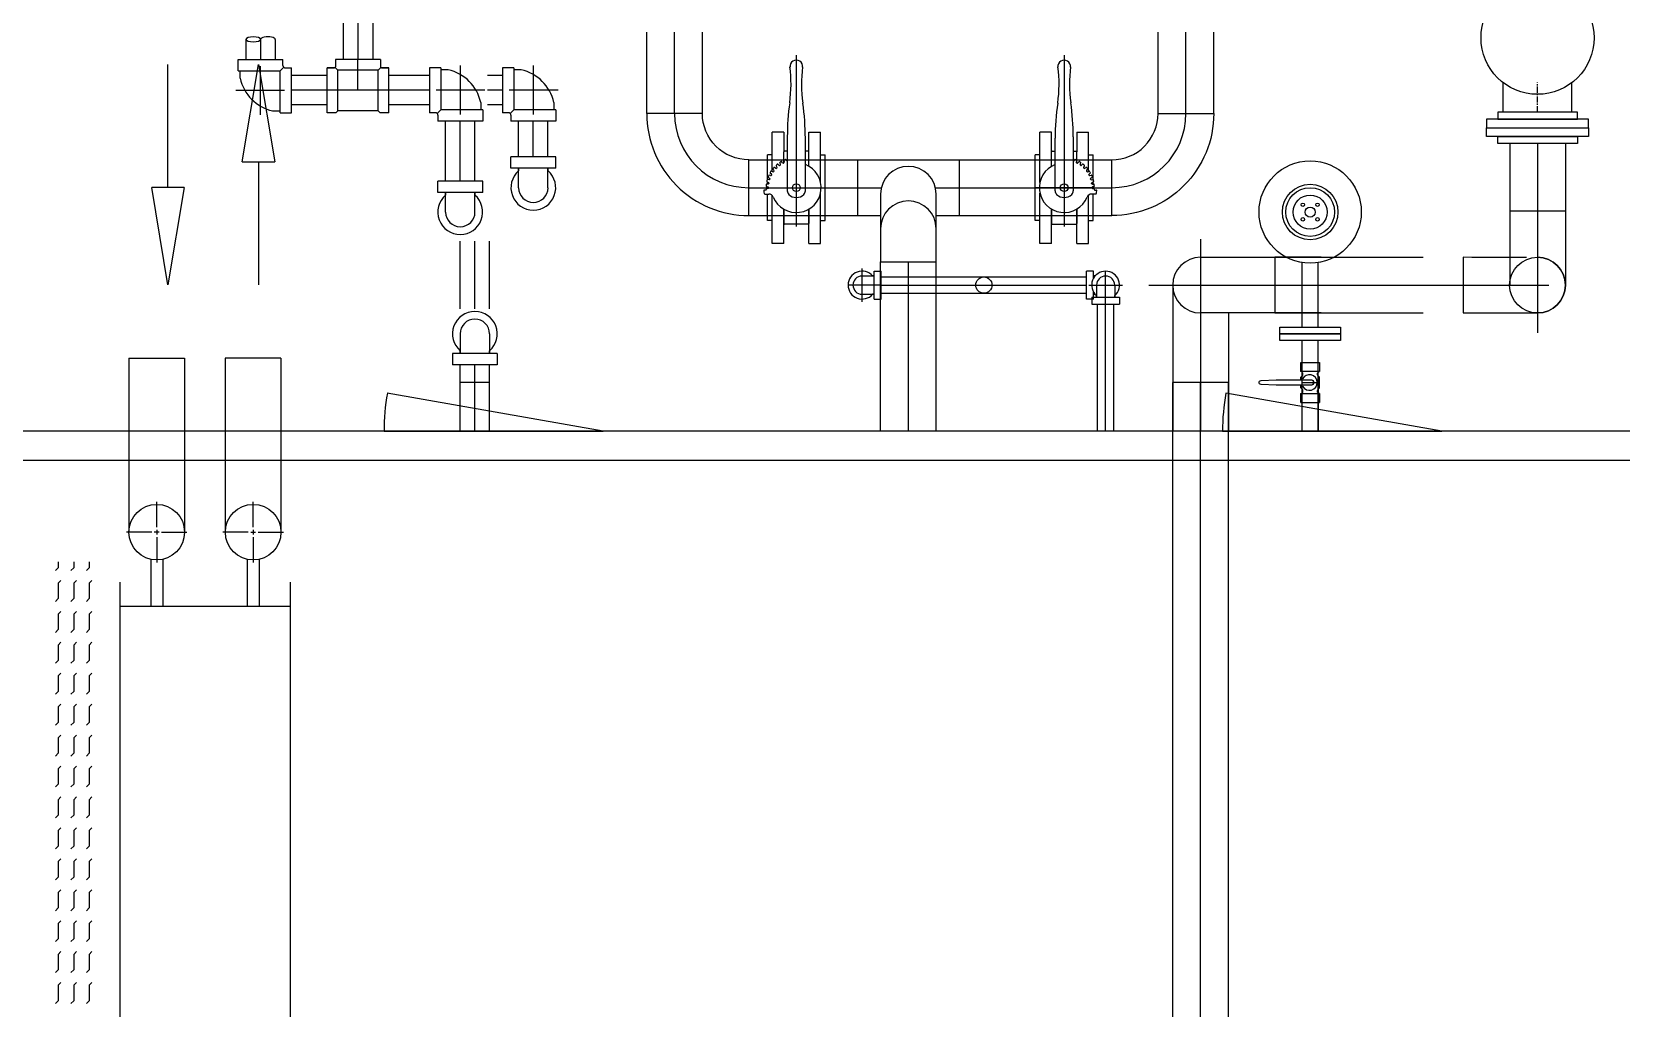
# Model space of a CAD drawing. Header units: millimetres. Extents: x -69706 to 52883, y -6882 to 68885.
# Drawn here: x -33065 to -29801, y 33485 to 35489 of the extents above; entities that cross this region are included whole.
import ezdxf

# ---------------------------------------------------------------- set-up
doc = ezdxf.new("R2010")
doc.units = ezdxf.units.MM
doc.linetypes.add('XFM1Q40$0$CENTER', pattern=[2, 1.25, -0.25, 0.25, -0.25])
for name, color, linetype in [('XFM1Q40$0$COL', 1, 'Continuous'), ('XFM1Q40$0$M-EQPM-MAU', 22, 'Continuous'), ('XFM1Q40$0$MDF', 221, 'Continuous'), ('XFM1Q40$0$TYPE14X10', 7, 'Continuous')]:
    doc.layers.add(name, color=color, linetype=linetype)

# ---------------------------------------------------------------- blocks, each defined once
blk = doc.blocks.new('XFM1Q40$0$_ClosedBlank')
at = {"layer": 'XFM1Q40$0$MDF', "color": 0, "lineweight": -2}
for p, q in [((-1, 0.167), (0, 0)), ((-1, 0.167), (-1, -0.167)), ((0, 0), (-1, -0.167))]:
    blk.add_line(p, q, dxfattribs=at)
blk = doc.blocks.new('XFM1Q40$0$A$C10876e96')
at = {"layer": 'XFM1Q40$0$TYPE14X10', "color": 22}
for p, q in [((6467.8, 4250), (6582.1, 4250)), ((6467.8, 4250), (6467.8, 3892.8)), ((6582.1, 4250), (6582.1, 3892.8)), ((6780.1, 4250), (6665.8, 4250)), ((6665.8, 4250), (6665.8, 3892.8)), ((6780.1, 4250), (6780.1, 3892.8)), ((7441.6, 4100), (6998.4, 4178.1)), ((9163.2, 4100), (8720.1, 4178.1)), ((11918.2, 4100), (1318.2, 4100)), ((6991.6, 4100), (7441.6, 4100)), ((8713.2, 4100), (9163.2, 4100)), ((11858.2, 4040), (1318.2, 4040)), ((6525, 3902.8), (6525, 3955)), ((6723, 3902.8), (6723, 3955)), ((6515, 3892.8), (6462.8, 3892.8)), ((6530, 3892.8), (6520, 3892.8)), ((6525, 3897.8), (6525, 3887.8)), ((6535, 3892.8), (6587.1, 3892.8)), ((6713, 3892.8), (6660.8, 3892.8)), ((6718, 3892.8), (6728, 3892.8)), ((6723, 3897.8), (6723, 3887.8)), ((6733, 3892.8), (6785.1, 3892.8)), ((6525, 3882.8), (6525, 3830.7)), ((6723, 3882.8), (6723, 3830.7)), ((6322.8, 3819.8), (6317.2, 3814.1)), ((6322.8, 3832), (6322.8, 3819.8)), ((6354.5, 3819.8), (6348.9, 3814.1)), ((6354.5, 3832), (6354.5, 3819.8)), ((6386.3, 3819.8), (6380.7, 3814.1)), ((6386.3, 3832), (6386.3, 3819.8)), ((6512.7, 3837), (6512.7, 3740)), ((6537.3, 3837), (6537.3, 3740)), ((6710.7, 3837), (6710.7, 3740)), ((6735.3, 3837), (6735.3, 3740)), ((6328.4, 3793.6), (6322.8, 3788)), ((6322.8, 3788), (6322.8, 3756.3)), ((6360.2, 3793.6), (6354.5, 3788)), ((6354.5, 3788), (6354.5, 3756.3)), ((6391.9, 3793.6), (6386.3, 3788)), ((6386.3, 3788), (6386.3, 3756.3)), ((6449, 3790), (6449, 90)), ((6799, 3790), (6799, 90)), ((6322.8, 3756.3), (6317.2, 3750.6)), ((6354.5, 3756.3), (6348.9, 3750.6)), ((6386.3, 3756.3), (6380.7, 3750.6)), ((6328.4, 3730.1), (6322.8, 3724.5)), ((6322.8, 3724.5), (6322.8, 3692.8)), ((6360.2, 3730.1), (6354.5, 3724.5)), ((6354.5, 3724.5), (6354.5, 3692.8)), ((6391.9, 3730.1), (6386.3, 3724.5)), ((6386.3, 3724.5), (6386.3, 3692.8)), ((6799, 3740), (6449, 3740)), ((6322.8, 3692.8), (6317.2, 3687.1)), ((6354.5, 3692.8), (6348.9, 3687.1)), ((6386.3, 3692.8), (6380.7, 3687.1)), ((6328.4, 3666.6), (6322.8, 3661)), ((6322.8, 3661), (6322.8, 3629.3)), ((6360.2, 3666.6), (6354.5, 3661)), ((6354.5, 3661), (6354.5, 3629.3)), ((6391.9, 3666.6), (6386.3, 3661)), ((6386.3, 3661), (6386.3, 3629.3)), ((6322.8, 3629.3), (6317.2, 3623.6)), ((6354.5, 3629.3), (6348.9, 3623.6)), ((6386.3, 3629.3), (6380.7, 3623.6)), ((6328.4, 3603.1), (6322.8, 3597.5)), ((6322.8, 3597.5), (6322.8, 3565.8)), ((6360.2, 3603.1), (6354.5, 3597.5)), ((6354.5, 3597.5), (6354.5, 3565.8)), ((6391.9, 3603.1), (6386.3, 3597.5)), ((6386.3, 3597.5), (6386.3, 3565.8)), ((6322.8, 3565.8), (6317.2, 3560.1)), ((6354.5, 3565.8), (6348.9, 3560.1)), ((6386.3, 3565.8), (6380.7, 3560.1)), ((6328.4, 3539.6), (6322.8, 3534)), ((6322.8, 3534), (6322.8, 3502.3)), ((6360.2, 3539.6), (6354.5, 3534)), ((6354.5, 3534), (6354.5, 3502.3)), ((6391.9, 3539.6), (6386.3, 3534)), ((6386.3, 3534), (6386.3, 3502.3)), ((6322.8, 3502.3), (6317.2, 3496.6)), ((6354.5, 3502.3), (6348.9, 3496.6)), ((6386.3, 3502.3), (6380.7, 3496.6)), ((6328.4, 3476.1), (6322.8, 3470.5)), ((6322.8, 3470.5), (6322.8, 3438.8)), ((6360.2, 3476.1), (6354.5, 3470.5)), ((6354.5, 3470.5), (6354.5, 3438.8)), ((6391.9, 3476.1), (6386.3, 3470.5)), ((6386.3, 3470.5), (6386.3, 3438.8)), ((6322.8, 3438.8), (6317.2, 3433.1)), ((6354.5, 3438.8), (6348.9, 3433.1)), ((6386.3, 3438.8), (6380.7, 3433.1)), ((6328.4, 3412.6), (6322.8, 3407)), ((6322.8, 3407), (6322.8, 3375.3)), ((6360.2, 3412.6), (6354.5, 3407)), ((6354.5, 3407), (6354.5, 3375.3)), ((6391.9, 3412.6), (6386.3, 3407)), ((6386.3, 3407), (6386.3, 3375.3)), ((6322.8, 3375.3), (6317.2, 3369.6)), ((6354.5, 3375.3), (6348.9, 3369.6)), ((6386.3, 3375.3), (6380.7, 3369.6)), ((6328.4, 3349.1), (6322.8, 3343.5)), ((6322.8, 3343.5), (6322.8, 3311.7)), ((6360.2, 3349.1), (6354.5, 3343.5)), ((6354.5, 3343.5), (6354.5, 3311.7)), ((6391.9, 3349.1), (6386.3, 3343.5)), ((6386.3, 3343.5), (6386.3, 3311.7)), ((6322.8, 3311.7), (6317.2, 3306.1)), ((6354.5, 3311.7), (6348.9, 3306.1)), ((6386.3, 3311.7), (6380.7, 3306.1)), ((6328.4, 3285.6), (6322.8, 3280)), ((6322.8, 3280), (6322.8, 3248.2)), ((6360.2, 3285.6), (6354.5, 3280)), ((6354.5, 3280), (6354.5, 3248.2)), ((6391.9, 3285.6), (6386.3, 3280)), ((6386.3, 3280), (6386.3, 3248.2)), ((6322.8, 3248.2), (6317.2, 3242.6)), ((6354.5, 3248.2), (6348.9, 3242.6)), ((6386.3, 3248.2), (6380.7, 3242.6)), ((6328.4, 3222.1), (6322.8, 3216.5)), ((6322.8, 3216.5), (6322.8, 3184.7)), ((6360.2, 3222.1), (6354.5, 3216.5)), ((6354.5, 3216.5), (6354.5, 3184.7)), ((6391.9, 3222.1), (6386.3, 3216.5)), ((6386.3, 3216.5), (6386.3, 3184.7)), ((6322.8, 3184.7), (6317.2, 3179.1)), ((6354.5, 3184.7), (6348.9, 3179.1)), ((6386.3, 3184.7), (6380.7, 3179.1)), ((6328.4, 3158.6), (6322.8, 3153)), ((6322.8, 3153), (6322.8, 3121.2)), ((6360.2, 3158.6), (6354.5, 3153)), ((6354.5, 3153), (6354.5, 3121.2)), ((6391.9, 3158.6), (6386.3, 3153)), ((6386.3, 3153), (6386.3, 3121.2)), ((6322.8, 3121.2), (6317.2, 3115.6)), ((6354.5, 3121.2), (6348.9, 3115.6)), ((6386.3, 3121.2), (6380.7, 3115.6)), ((6328.4, 3095.1), (6322.8, 3089.5)), ((6322.8, 3089.5), (6322.8, 3057.7)), ((6360.2, 3095.1), (6354.5, 3089.5)), ((6354.5, 3089.5), (6354.5, 3057.7)), ((6391.9, 3095.1), (6386.3, 3089.5)), ((6386.3, 3089.5), (6386.3, 3057.7)), ((6322.8, 3057.7), (6317.2, 3052.1)), ((6354.5, 3057.7), (6348.9, 3052.1)), ((6386.3, 3057.7), (6380.7, 3052.1)), ((6328.4, 3031.6), (6322.8, 3026)), ((6322.8, 3026), (6322.8, 2994.2)), ((6360.2, 3031.6), (6354.5, 3026)), ((6354.5, 3026), (6354.5, 2994.2)), ((6391.9, 3031.6), (6386.3, 3026)), ((6386.3, 3026), (6386.3, 2994.2)), ((6322.8, 2994.2), (6317.2, 2988.6)), ((6354.5, 2994.2), (6348.9, 2988.6)), ((6386.3, 2994.2), (6380.7, 2988.6)), ((6328.4, 2968.1), (6322.8, 2962.5)), ((6322.8, 2962.5), (6322.8, 2930.7)), ((6360.2, 2968.1), (6354.5, 2962.5)), ((6354.5, 2962.5), (6354.5, 2930.7)), ((6391.9, 2968.1), (6386.3, 2962.5)), ((6386.3, 2962.5), (6386.3, 2930.7)), ((6322.8, 2930.7), (6317.2, 2925.1)), ((6354.5, 2930.7), (6348.9, 2925.1)), ((6386.3, 2930.7), (6380.7, 2925.1))]:
    blk.add_line(p, q, dxfattribs=at)
for points in [[(6548.1, 4600.5), (6548.1, 4853)], [(6733.8, 4653), (6733.8, 4400.5)]]:
    blk.add_lwpolyline(points, dxfattribs=at)
for centre in [(6525, 3892.8), (6723, 3892.8)]:
    blk.add_circle(centre, 57.1, dxfattribs=at)
for centre in [(7441.6, 4100), (9163.2, 4100)]:
    blk.add_arc(centre, 450, 170, 180, dxfattribs=at)
at = {"layer": 'XFM1Q40$0$TYPE14X10', "color": 22, "xscale": 200, "yscale": 200, "zscale": 200}
for p, rotation in [((6733.8, 4853), 90), ((6548.1, 4400.5), 270)]:
    blk.add_blockref('XFM1Q40$0$_ClosedBlank', p, dxfattribs=dict(at, rotation=rotation))
blk = doc.blocks.new('XFM1Q40$0$A$C6DF15AF1')
at = {"layer": 'XFM1Q40$0$M-EQPM-MAU'}
for p, q in [((13551.72, -13727.94, 0), (13551.72, -13737.96, 0)), ((13554.21, -13728.81, 0), (13555.74, -13728.81, 0)), ((13555.74, -13728.42, 0), (13558.07, -13728.42, 0)), ((13555.74, -13728.42, 0), (13555.74, -13737.03, 0)), ((13558.07, -13728.42, 0), (13558.07, -13737.62, 0)), ((13562.18, -13730), (13558.07, -13730)), ((13546.65, -13733.02, 0), (13556.67, -13733.02, 0)), ((13547.52, -13735.5, 0), (13547.52, -13737.03, 0)), ((13562.17, -13733.02), (13558.07, -13733.02)), ((13547.12, -13737.03, 0), (13555.74, -13737.03, 0)), ((13547.12, -13737.03, 0), (13547.12, -13739.37, 0)), ((13556.47, -13737.76, 0), (13555.74, -13737.03, 0)), ((13556.32, -13738.12, 0), (13556.32, -13739.37, 0)), ((13556.82, -13737.62, 0), (13558.07, -13737.62, 0)), ((13562.17, -13736.04), (13558.07, -13736.03)), ((13547.12, -13739.37, 0), (13556.32, -13739.37, 0)), ((13548.71, -13746.67, 0), (13548.71, -13739.37, 0)), ((13551.72, -13746.67, 0), (13551.72, -13739.37, 0)), ((13554.74, -13746.67, 0), (13554.74, -13739.37, 0)), ((13547.12, -13748.45), (13547.12, -13746.67)), ((13547.12, -13746.67), (13556.32, -13746.67)), ((13547.51, -13748.91), (13547.12, -13748.45)), ((13551.72, -13759.37), (13551.72, -13746.67)), ((13556.38, -13748.36), (13555.84, -13748.91)), ((13556.32, -13748.22), (13556.32, -13746.67)), ((13556.32, -13746.67), (13556.32, -13748.22)), ((13558.07, -13748.42), (13556.52, -13748.42)), ((13558.07, -13757.62), (13558.07, -13748.42)), ((13547.51, -13757.14), (13547.51, -13748.91)), ((13547.51, -13748.91), (13555.84, -13748.91)), ((13555.84, -13757.14), (13555.84, -13748.91)), ((13590.87, -13750.01), (13558.07, -13750.01)), ((13551.72, -13753.02), (13558.07, -13753.02)), ((13590.87, -13753.02), (13558.07, -13753.02)), ((13547.51, -13757.14), (13547.12, -13757.6)), ((13547.12, -13759.37), (13547.12, -13757.6)), ((13547.51, -13757.14), (13555.84, -13757.14)), ((13556.38, -13757.68), (13555.84, -13757.14)), ((13556.32, -13757.82), (13556.32, -13759.37)), ((13556.32, -13759.37), (13556.32, -13757.82)), ((13558.07, -13757.62), (13556.52, -13757.62)), ((13590.87, -13756.04), (13558.07, -13756.04)), ((13547.12, -13759.37), (13556.32, -13759.37)), ((13548.71, -13767.67, 0), (13548.71, -13759.37, 0)), ((13551.72, -13767.67, 0), (13551.72, -13759.37, 0)), ((13554.74, -13767.67, 0), (13554.74, -13759.37, 0)), ((13547.12, -13768.92), (13547.12, -13767.67)), ((13556.32, -13767.67), (13547.12, -13767.67)), ((13556.32, -13770), (13556.32, -13767.67)), ((13526.72, -13771, 0), (13530.74, -13771)), ((13530.74, -13771), (13530.19, -13771)), ((13530.74, -13778.62), (13530.74, -13769.42)), ((13530.74, -13769.42), (13533.07, -13769.42)), ((13533.07, -13778.62), (13533.07, -13769.42)), ((13533.07, -13771), (13545.37, -13771)), ((13545.37, -13778.62), (13545.37, -13769.42)), ((13546.62, -13769.42), (13545.37, -13769.42)), ((13546.98, -13769.27), (13547.71, -13770)), ((13547.71, -13778.62), (13547.71, -13770)), ((13556.32, -13770), (13547.71, -13770)), ((13551.72, -13779.09), (13551.72, -13769.07)), ((13555.93, -13771.54), (13555.93, -13770)), ((13481.72, -13774), (13495.37, -13774)), ((13481.72, -13774), (13491.72, -13774)), ((13491.72, -13780.03), (13491.72, -13774)), ((13495.37, -13781.62), (13495.37, -13772.42)), ((13497.71, -13772.42), (13495.37, -13772.42)), ((13497.71, -13781.62), (13497.71, -13772.42)), ((13501.72, -13774, 0), (13497.71, -13774)), ((13497.71, -13774), (13498.25, -13774)), ((13506.83, -13774), (13520.72, -13774)), ((13533.07, -13774.02), (13545.37, -13774.02)), ((13556.8, -13774.02), (13546.78, -13774.02)), ((13481.72, -13777.02), (13495.37, -13777.02)), ((13506.83, -13777.02), (13520.72, -13777.02)), ((13526.72, -13777.03, 0), (13530.74, -13777.03)), ((13530.74, -13777.03), (13530.19, -13777.03)), ((13530.74, -13777.03), (13530.19, -13777.03)), ((13533.07, -13777.03), (13545.37, -13777.03)), ((13481.72, -13780.03), (13495.37, -13780.03)), ((13481.72, -13780.03), (13491.72, -13780.03)), ((13501.72, -13780.03, 0), (13497.71, -13780.03)), ((13497.71, -13780.03), (13498.25, -13780.03)), ((13497.71, -13780.03), (13498.25, -13780.03)), ((13506.83, -13780.03), (13520.72, -13780.03)), ((13530.74, -13778.62), (13533.07, -13778.62)), ((13547.71, -13778.62), (13545.37, -13778.62)), ((13549.24, -13778.23), (13547.71, -13778.23)), ((13548.71, -13782.67), (13548.71, -13779.59)), ((13551.72, -13782.67), (13551.72, -13779.59)), ((13554.74, -13782.67), (13554.74, -13779.59)), ((13497.71, -13781.62), (13495.37, -13781.62)), ((13535.74, -13793.62), (13535.74, -13784.42)), ((13535.74, -13784.42), (13538.07, -13784.42)), ((13538.07, -13793.62), (13538.07, -13784.42)), ((13546.62, -13784.42, 0), (13545.37, -13784.42, 0)), ((13545.37, -13793.62, 0), (13545.37, -13784.42, 0)), ((13546.98, -13784.27, 0), (13547.71, -13785, 0)), ((13556.32, -13782.67, 0), (13547.12, -13782.67, 0)), ((13547.12, -13783.92, 0), (13547.12, -13782.67, 0)), ((13551.72, -13794.09, 0), (13551.72, -13784.07, 0)), ((13556.32, -13785, 0), (13556.32, -13782.67, 0)), ((13531.72, -13786, 0), (13535.74, -13786)), ((13535.74, -13786), (13535.19, -13786)), ((13538.07, -13786), (13545.37, -13786)), ((13556.32, -13785, 0), (13547.71, -13785, 0)), ((13547.71, -13793.62, 0), (13547.71, -13785, 0)), ((13555.93, -13786.54, 0), (13555.93, -13785, 0)), ((13538.07, -13789.02), (13545.37, -13789.02)), ((13556.8, -13789.02, 0), (13546.78, -13789.02, 0)), ((13531.72, -13792.03, 0), (13535.74, -13792.03)), ((13535.74, -13792.03), (13535.19, -13792.03)), ((13535.74, -13792.03), (13535.19, -13792.03)), ((13535.74, -13793.62), (13538.07, -13793.62)), ((13538.07, -13792.03), (13545.37, -13792.03)), ((13547.71, -13793.62, 0), (13545.37, -13793.62, 0)), ((13549.24, -13793.23, 0), (13547.71, -13793.23, 0)), ((13546.96, -13812.3, 1.42), (13563.66, -13812.3, 1.42)), ((13546.96, -13818.02, 1.42), (13563.66, -13818.02, 1.42)), ((13546.96, -13823.73, 1.42), (13563.66, -13823.73, 1.42)), ((13526.01, -13833.26), (13526.01, -13860.3)), ((13531.72, -13833.26), (13531.72, -13860.46)), ((13537.44, -13833.26), (13537.44, -13907.78)), ((13530.42, -13836.52), (13530.42, -13837.37)), ((13531.22, -13836.73), (13531.22, -13836.44)), ((13520.29, -13840.42), (13520.29, -13838.04)), ((13520.29, -13838.04), (13530.17, -13838.04)), ((13524.98, -13837.08), (13530.42, -13837.08)), ((13524.98, -13838.04), (13524.98, -13837.08)), ((13531.54, -13837.19), (13531.49, -13836.91)), ((13531.52, -13837.08), (13531.93, -13837.08)), ((13531.72, -13837.08), (13531.72, -13848.95)), ((13531.96, -13836.91), (13531.91, -13837.19)), ((13532.45, -13837.24), (13532.45, -13836.95)), ((13532.45, -13837.08), (13532.89, -13837.08)), ((13532.91, -13837.02), (13532.82, -13837.3)), ((13533.35, -13837.42), (13533.39, -13837.14)), ((13533.38, -13837.08), (13538.47, -13837.08)), ((13533.83, -13837.28), (13533.7, -13837.54)), ((13534.2, -13837.75), (13534.29, -13837.47)), ((13534.53, -13837.91), (13534.7, -13837.68)), ((13535, -13838.2), (13535.12, -13837.94)), ((13535.07, -13838.04), (13543.15, -13838.04)), ((13535.29, -13838.42), (13535.5, -13838.21)), ((13535.71, -13838.77), (13535.88, -13838.53)), ((13536.21, -13838.87), (13535.97, -13839.03)), ((13536.33, -13839.45), (13536.53, -13839.24)), ((13536.54, -13839.74), (13536.8, -13839.62)), ((13536.83, -13840.21), (13537.06, -13840.04)), ((13538.47, -13838.04), (13538.47, -13837.08)), ((13543.15, -13840.42), (13543.15, -13838.04)), ((13520.29, -13840.42), (13527.33, -13840.42)), ((13558.95, -13843.02), (13523.75, -13843.02)), ((13524.22, -13845.47), (13524.22, -13840.57)), ((13527.33, -13840.42), (13524.37, -13840.42)), ((13542.19, -13841.17), (13531.07, -13841.17)), ((13536.79, -13840.42), (13539.07, -13840.42)), ((13537.27, -13840.45), (13537, -13840.54)), ((13537.2, -13841.04), (13537.46, -13840.91)), ((13543.15, -13840.42), (13539.07, -13840.42)), ((13539.22, -13841.17), (13539.22, -13840.57)), ((13520.29, -13845.62), (13520.29, -13848)), ((13520.29, -13845.62), (13527.33, -13845.62)), ((13527.33, -13845.62), (13524.37, -13845.62)), ((13531.07, -13844.87), (13541.86, -13844.87)), ((13536.11, -13845.62), (13539.07, -13845.62)), ((13536.11, -13845.62), (13543.15, -13845.62)), ((13539.22, -13845.47), (13539.22, -13844.87)), ((13543.15, -13845.62), (13543.15, -13848)), ((13520.29, -13848), (13530.63, -13848)), ((13524.98, -13848), (13524.98, -13848.95)), ((13524.98, -13848.95), (13538.47, -13848.95)), ((13532.82, -13848), (13543.15, -13848)), ((13538.47, -13848), (13538.47, -13848.95)), ((13511.72, -13860.47), (13511.72, -13853.66)), ((13537.44, -13855.56), (13526.01, -13855.56)), ((13508.28, -13856.52, 0.01), (13515.16, -13856.52, 0.01)), ((13508.86, -13859.01), (13514.58, -13859.01)), ((13508.86, -13859.01), (13508.86, -13860.47)), ((13509.02, -13856.52), (13514.43, -13856.52)), ((13509.85, -13856.52), (13509.85, -13859.01)), ((13509.85, -13859.01), (13509.85, -13858.68)), ((13509.85, -13859.01), (13509.85, -13858.68)), ((13513.6, -13856.52), (13513.6, -13859.01)), ((13513.6, -13859.01), (13513.6, -13858.68)), ((13513.6, -13859.01), (13513.6, -13858.68)), ((13514.58, -13859.01), (13514.58, -13860.47)), ((13481.72, -13860.3), (13516.48, -13860.3)), ((13508.86, -13860.47), (13514.58, -13860.47)), ((13510.05, -13860.47), (13510.05, -13902.57)), ((13511.72, -13860.47), (13511.72, -13902.57)), ((13513.39, -13860.47), (13513.39, -13902.57)), ((13530.38, -13860.3), (13516.48, -13860.3)), ((13516.48, -13860.3), (13516.48, -13871.73)), ((13481.72, -13866.02), (13516.48, -13866.02)), ((13481.72, -13871.73), (13516.48, -13871.73)), ((13516.48, -13871.73), (13530.38, -13871.73)), ((13526.01, -13871.73), (13526.01, -13907.78)), ((13531.72, -13871.57), (13531.72, -13907.78)), ((13537.44, -13876.48), (13526.01, -13876.48)), ((13524.98, -13892.08), (13538.47, -13892.08)), ((13524.98, -13893.04), (13524.98, -13892.08)), ((13531.72, -13903.95), (13531.72, -13892.08)), ((13538.47, -13893.04), (13538.47, -13892.08)), ((13520.29, -13895.42), (13520.29, -13893.04)), ((13520.29, -13893.04), (13530.63, -13893.04)), ((13520.29, -13895.42), (13527.33, -13895.42)), ((13527.33, -13895.42), (13524.37, -13895.42)), ((13532.82, -13893.04), (13543.15, -13893.04)), ((13536.11, -13895.42), (13539.07, -13895.42)), ((13536.11, -13895.42), (13543.15, -13895.42)), ((13543.15, -13895.42), (13543.15, -13893.04)), ((13558.95, -13898.02), (13523.75, -13898.02)), ((13524.22, -13895.57), (13524.22, -13900.47)), ((13531.07, -13896.17), (13541.86, -13896.17)), ((13539.22, -13895.57), (13539.22, -13896.17)), ((13520.29, -13900.62), (13520.29, -13903)), ((13520.29, -13900.62), (13527.33, -13900.62)), ((13527.33, -13900.62), (13524.37, -13900.62)), ((13542.19, -13899.87), (13531.07, -13899.87)), ((13536.21, -13902.17), (13535.97, -13902.01)), ((13536.33, -13901.59), (13536.53, -13901.8)), ((13536.54, -13901.29), (13536.8, -13901.42)), ((13536.79, -13900.62), (13539.07, -13900.62)), ((13536.83, -13900.83), (13537.06, -13901)), ((13537.27, -13900.58), (13537, -13900.5)), ((13537.2, -13899.99), (13537.46, -13900.13)), ((13543.15, -13900.62), (13539.07, -13900.62)), ((13539.22, -13899.87), (13539.22, -13900.47)), ((13543.15, -13900.62), (13543.15, -13903)), ((13481.72, -13904.85), (13507.78, -13904.85)), ((13507.78, -13903.66, -0.59), (13507.78, -13909.38, -0.59)), ((13509.23, -13903.66, -0.59), (13507.78, -13903.66, -0.59)), ((13508.86, -13902.57, -0.59), (13514.58, -13902.57, -0.59)), ((13508.86, -13904.02, -0.59), (13508.86, -13902.57, -0.59)), ((13508.86, -13904.02, -0.59), (13510.33, -13904.02, -0.59)), ((13509.23, -13903.66, -0.59), (13509.23, -13909.38, -0.59)), ((13511.72, -13904.64, -0.59), (13509.23, -13904.64, -0.59)), ((13509.23, -13904.64, -0.59), (13509.57, -13904.64, -0.59)), ((13509.23, -13904.64, -0.59), (13509.57, -13904.64, -0.59)), ((13509.85, -13904.36, -0.59), (13509.85, -13904.02, -0.59)), ((13509.85, -13904.02, -0.59), (13509.85, -13904.36, -0.59)), ((13509.85, -13904.02, -0.59), (13509.85, -13904.36, -0.59)), ((13511.72, -13903.08, -0.58), (13511.72, -13909.96, -0.58)), ((13511.72, -13903.82, -0.59), (13511.72, -13909.22, -0.59)), ((13513.11, -13904.02, -0.59), (13514.58, -13904.02, -0.59)), ((13513.6, -13904.36, -0.59), (13513.6, -13904.02, -0.59)), ((13513.6, -13904.02, -0.59), (13513.6, -13904.36, -0.59)), ((13513.6, -13904.02, -0.59), (13513.6, -13904.36, -0.59)), ((13514.58, -13904.02, -0.59), (13514.58, -13902.57, -0.59)), ((13520.29, -13903), (13530.17, -13903)), ((13524.98, -13903), (13524.98, -13903.95)), ((13524.98, -13903.95), (13530.42, -13903.95)), ((13530.42, -13904.51), (13530.42, -13903.67)), ((13531.22, -13904.31), (13531.22, -13904.6)), ((13531.54, -13903.84), (13531.49, -13904.13)), ((13531.52, -13903.95), (13531.93, -13903.95)), ((13531.96, -13904.13), (13531.91, -13903.84)), ((13532.45, -13903.8), (13532.45, -13904.09)), ((13532.45, -13903.95), (13532.89, -13903.95)), ((13532.91, -13904.02), (13532.82, -13903.74)), ((13533.35, -13903.61), (13533.39, -13903.9)), ((13533.38, -13903.95), (13538.47, -13903.95)), ((13533.83, -13903.76), (13533.7, -13903.5)), ((13534.2, -13903.29), (13534.29, -13903.57)), ((13534.53, -13903.12), (13534.7, -13903.35)), ((13535, -13902.84), (13535.12, -13903.1)), ((13535.07, -13903), (13543.15, -13903)), ((13535.29, -13902.62), (13535.5, -13902.82)), ((13535.71, -13902.27), (13535.88, -13902.5)), ((13538.47, -13903), (13538.47, -13903.95)), ((13481.72, -13906.52), (13507.78, -13906.52)), ((13481.72, -13908.19), (13507.78, -13908.19)), ((13507.78, -13906.52, -0.59), (13514.58, -13906.52, -0.59)), ((13511.72, -13908.39, -0.59), (13509.23, -13908.39, -0.59)), ((13509.23, -13908.39, -0.59), (13509.57, -13908.39, -0.59)), ((13509.23, -13908.39, -0.59), (13509.57, -13908.39, -0.59)), ((13509.23, -13909.38, -0.59), (13507.78, -13909.38, -0.59)), ((13511.72, -13915.4), (13511.72, -13997.54)), ((13546.96, -13917.3, 1.42), (13563.66, -13917.3, 1.42)), ((13077.72, -13920.3), (13491.72, -13920.3)), ((13511.72, -13920.3), (13481.72, -13920.3)), ((13491.72, -13931.73), (13491.72, -13920.3)), ((13546.96, -13923.02, 1.42), (13563.66, -13923.02, 1.42)), ((13077.72, -13926.02), (13491.72, -13926.02)), ((13089.59, -13926.02), (13491.28, -13926.02)), ((13521.16, -13926.02), (13481.72, -13926.02)), ((13506.01, -13941.26), (13506.01, -13926.02)), ((13517.44, -13926.02), (13517.44, -13941.26)), ((13546.96, -13928.73, 1.42), (13563.66, -13928.73, 1.42)), ((13077.72, -13931.73), (13491.72, -13931.73)), ((13506.01, -13931.73), (13481.72, -13931.73)), ((13500.32, -13954.77), (13500.32, -13942.27)), ((13500.32, -13942.27), (13501.72, -13942.27)), ((13501.72, -13942.27), (13501.72, -13954.77)), ((13501.72, -13954.77), (13501.72, -13942.27)), ((13501.72, -13942.27), (13503.12, -13942.27)), ((13503.12, -13942.27), (13503.12, -13954.77)), ((13517.44, -13941.26), (13506.01, -13941.26)), ((13506.01, -13950.78), (13506.01, -13941.26)), ((13506.01, -13941.26), (13506.01, -13971.73)), ((13517.44, -13950.78), (13517.44, -13941.26)), ((13517.44, -13941.26), (13517.44, -13971.73)), ((13481.72, -13946.9), (13500.32, -13946.9)), ((13487.62, -13946.63), (13489.48, -13946.63)), ((13487.62, -13946.63), (13487.62, -13950.42)), ((13489.48, -13946.63), (13489.48, -13950.42)), ((13490.66, -13946.63), (13491.16, -13946.63)), ((13492.29, -13946.63), (13492.79, -13946.63)), ((13493.97, -13946.63), (13495.82, -13946.63)), ((13493.97, -13950.42), (13493.97, -13946.63)), ((13495.82, -13946.63), (13495.82, -13950.42)), ((13503.12, -13946.9), (13516.33, -13946.9)), ((13481.72, -13950.14), (13500.32, -13950.14)), ((13489.48, -13950.42), (13487.62, -13950.42)), ((13490.66, -13950.42), (13492.79, -13950.42)), ((13495.82, -13950.42), (13493.97, -13950.42)), ((13503.12, -13950.14), (13516.37, -13950.14)), ((13501.72, -13954.77), (13500.32, -13954.77)), ((13503.12, -13954.77), (13501.72, -13954.77)), ((13517.44, -13979.96), (13506.01, -13979.96)), ((13506.01, -13979.96), (13506.01, -13995.2)), ((13517.37, -13989.49, 0.6), (13517.44, -13979.96)), ((13506.01, -13981.73), (13506.01, -13992.96)), ((13517.44, -13981.73), (13517.44, -13992.96)), ((13542.2, -14005.7, 1.66), (13542.2, -13984.7, 1.66)), ((13542.2, -13984.7, 1.66), (13544, -13984.7, 1.66)), ((13544, -13984.7, 1.66), (13544, -14005.7, 1.66)), ((13540.77, -13989.49, 3.08), (13511.72, -13989.49)), ((13526.96, -13989.65, -2.23), (13526.96, -14000.92, 0.84)), ((13540.77, -14003.38, 1.66), (13540.77, -13987.03, 1.66)), ((13540.77, -13987.03, 1.66), (13542.2, -13987.03, 1.66)), ((13542.2, -13987.03, 1.66), (13542.2, -14003.38, 1.66)), ((13547.23, -13988.14, 1.66), (13553.3, -13988.14, 1.66)), ((13540.77, -13995.2, 3.08), (13501.94, -13995.2, 3.08)), ((13540.77, -14000.92, 3.08), (13511.72, -14000.92)), ((13547.23, -14002.27, 1.66), (13553.3, -14002.27, 1.66)), ((13542.2, -14003.38, 1.66), (13540.77, -14003.38, 1.66)), ((13544, -14005.7, 1.66), (13542.2, -14005.7, 1.66))]:
    blk.add_line(p, q, dxfattribs=at)
at = {"layer": 'XFM1Q40$0$M-EQPM-MAU', "color": 1, "linetype": 'XFM1Q40$0$CENTER'}
blk.add_line((13547.23, -13995.2, 1.66), (13553.3, -13995.2, 1.66), dxfattribs=at)
at = {"layer": 'XFM1Q40$0$M-EQPM-MAU', "elevation": 1.42}
for points in [[(13546.96, -13812.3, 0.414214), (13526.01, -13833.26), (13537.44, -13833.26, -0.414214), (13546.96, -13823.73)], [(13546.96, -13928.73, -0.414214), (13526.01, -13907.78), (13537.44, -13907.78, 0.414214), (13546.96, -13917.3)]]:
    blk.add_lwpolyline(points, format="xyb", close=True, dxfattribs=at)
at = {"layer": 'XFM1Q40$0$M-EQPM-MAU', "elevation": 0.58}
blk.add_lwpolyline([(13491.16, -13941.56), (13491.32, -13938.43, -1), (13492.12, -13938.43), (13492.29, -13941.56)], format="xyb", dxfattribs=at)
at = {"layer": 'XFM1Q40$0$M-EQPM-MAU'}
for points in [[(13491.16, -13948.66), (13491.16, -13941.56)], [(13492.29, -13941.56), (13492.29, -13947.65)], [(13481.72, -13946.9), (13491.72, -13946.9), (13491.72, -13950.14), (13481.72, -13950.14)]]:
    blk.add_lwpolyline(points, dxfattribs=at)
blk.add_lwpolyline([(13492.29, -13947.65), (13492.29, -13948.66, -1), (13491.16, -13948.66), (13491.16, -13947.53)], format="xyb", dxfattribs=at)
at = {"layer": 'XFM1Q40$0$M-EQPM-MAU', "elevation": 1.66}
for points in [[(13544, -14005.7), (13545.8, -14005.7), (13545.8, -13984.7), (13544, -13984.7)], [(13545.8, -14003.38), (13547.23, -14003.38), (13547.23, -13987.03), (13545.8, -13987.03)]]:
    blk.add_lwpolyline(points, close=True, dxfattribs=at)
at = {"layer": 'XFM1Q40$0$M-EQPM-MAU'}
for centre, radius in [((13531.72, -13843.02), 0.79), ((13511.72, -13881.52), 1.67), ((13531.72, -13898.02), 0.79), ((13526.72, -13948.52), 10.5), ((13526.72, -13948.52), 5.7), ((13526.72, -13948.52), 5), ((13526.72, -13948.52), 3.5), ((13525.22, -13947.02), 0.35), ((13526.72, -13948.52), 1.03), ((13528.22, -13947.02), 0.35), ((13525.22, -13950.02), 0.35), ((13528.22, -13950.02), 0.35), ((13562.5, -13995.2, 1.66), 11.6), ((13511.72, -13995.2), 5.72)]:
    blk.add_circle(centre, radius, dxfattribs=at)
for centre, radius, start, end in [((13556.13, -13737.43, 0), 8.83, 102.6152, 167.3848), ((13556.82, -13738.12, 0), 0.5, 90, 180), ((13556.52, -13748.22), 0.2, 180, 270), ((13556.52, -13757.82), 0.2, 90, 180), ((13526.72, -13774.02), 4.6, 41.0014, 318.9986), ((13526.72, -13774.02), 3.02, 90, 270), ((13546.62, -13768.92), 0.5, 270, 0), ((13501.72, -13777.02), 4.6, 221.0014, 138.9986), ((13501.72, -13777.02), 3.02, 270, 90), ((13547.31, -13769.61), 8.83, 282.6152, 347.3848), ((13531.72, -13789.02), 4.6, 41.0014, 318.9986), ((13546.62, -13783.92, 0), 0.5, 270, 0), ((13531.72, -13789.02), 3.02, 90, 270), ((13547.31, -13784.61, 0), 8.83, 282.6152, 347.3848), ((13546.96, -13833.26, 1.42), 15.24, 90, 180), ((13530.52, -13836.52), 0.1, 100.4727, 180), ((13531.72, -13843.02), 6.71, 95.2115, 100.4668), ((13531.12, -13836.44), 0.1, 0, 95.2099), ((13531.32, -13836.73), 0.1, 180, 273.6416), ((13531.72, -13843.02), 5.1, 112.151, 338.7311), ((13529.42, -13837.37), 1, 292.1512, 0), ((13531.72, -13843.02), 6.2, 93.1313, 93.6403), ((13531.39, -13836.93), 0.1, 10.0036, 93.1331), ((13531.69, -13837.17), 0.15, 190.0017, 270.3607), ((13531.76, -13837.17), 0.15, 269.6393, 349.9982), ((13532.06, -13836.93), 0.1, 86.8669, 169.9963), ((13531.72, -13843.02), 6.2, 84.1311, 86.8688), ((13532.35, -13836.95), 0.1, 1.0072, 84.132), ((13532.6, -13837.23), 0.15, 180.9967, 261.3626), ((13531.72, -13843.02), 5.7, 80.6391, 81.3608), ((13532.67, -13837.25), 0.15, 260.639, 341.0002), ((13533, -13837.05), 0.1, 77.8668, 160.999), ((13531.72, -13843.02), 6.2, 75.1311, 77.8687), ((13533.29, -13837.12), 0.1, 351.9954, 75.1257), ((13533.5, -13837.44), 0.15, 172.0057, 252.3637), ((13531.72, -13843.02), 5.7, 71.6391, 72.3607), ((13533.57, -13837.47), 0.15, 251.6401, 331.9957), ((13533.92, -13837.33), 0.1, 68.8674, 152.0062), ((13531.72, -13843.02), 6.2, 66.1311, 68.8687), ((13534.35, -13837.79), 0.15, 162.9971, 243.3622), ((13534.19, -13837.44), 0.1, 343.0078, 66.1328), ((13531.72, -13843.02), 5.7, 62.6237, 63.377), ((13534.41, -13837.82), 0.15, 242.6373, 323.0018), ((13534.78, -13837.74), 0.1, 59.8829, 142.9917), ((13531.72, -13843.02), 6.2, 57.1311, 59.8689), ((13535.13, -13838.26), 0.15, 154.0015, 234.3619), ((13531.72, -13843.02), 5.7, 53.6232, 54.3784), ((13535.03, -13837.9), 0.1, 334.0015, 57.1305), ((13535.19, -13838.31), 0.15, 233.6389, 314.003), ((13535.57, -13838.29), 0.1, 50.8764, 134.0013), ((13531.72, -13843.02), 6.2, 48.131, 50.8688), ((13535.83, -13838.86), 0.15, 145.004, 225.3653), ((13531.72, -13843.02), 5.7, 44.6205, 45.3607), ((13535.88, -13838.91), 0.15, 224.6374, 305.0041), ((13535.79, -13838.48), 0.1, 325.0048, 48.1286), ((13536.26, -13838.95), 0.1, 41.876, 125.0001), ((13536.43, -13839.55), 0.15, 135.9978, 216.3629), ((13531.72, -13843.02), 5.7, 35.6203, 36.3818), ((13531.72, -13843.02), 6.2, 39.1311, 41.8689), ((13536.48, -13839.61), 0.15, 215.6421, 295.9974), ((13536.45, -13839.17), 0.1, 315.9975, 39.1354), ((13536.85, -13839.71), 0.1, 32.8607, 115.995), ((13531.72, -13843.02), 6.2, 30.1311, 32.8686), ((13537, -13839.96), 0.1, 307.0053, 30.1372), ((13524.37, -13840.57), 0.15, 90, 180), ((13531.93, -13843.02), 2.21, 135.432, 224.5681), ((13531.07, -13842.17), 1, 90, 135.4322), ((13536.92, -13840.33), 0.15, 126.9989, 207.3609), ((13531.72, -13843.02), 5.7, 26.6188, 27.3804), ((13536.95, -13840.4), 0.15, 206.6425, 286.9992), ((13537.27, -13841.18), 0.15, 117.9984, 177.2242), ((13537.27, -13841.18), 0.15, 197.5682, 198.3624), ((13537.3, -13840.55), 0.1, 23.8666, 106.9992), ((13531.72, -13843.02), 6.2, 21.131, 23.8686), ((13537.41, -13840.82), 0.1, 297.999, 21.1293), ((13539.07, -13840.57), 0.15, 0, 90), ((13542.19, -13891.17), 50, 81.9839, 90), ((13553.09, -13813.81), 28.12, 261.9839, 277.0618), ((13556.62, -13843.02), 1.3, 262.3127, 96.9035), ((13524.37, -13845.47), 0.15, 180, 270), ((13531.07, -13843.87), 1, 224.568, 270), ((13539.07, -13845.47), 0.15, 270, 0), ((13541.86, -13794.87), 50, 270, 278.2926), ((13552.9, -13870.61), 26.54, 82.1261, 98.2923), ((13511.72, -13856.52), 2.86, 311.0014, 228.9986), ((13511.72, -13856.52), 1.87, 0, 180), ((13523.28, -13866.02), 5.72, 270, 90), ((13530.38, -13866.02), 5.72, 270, 90), ((13524.37, -13895.57), 0.15, 90, 180), ((13531.72, -13898.02), 5.1, 21.2689, 247.849), ((13539.07, -13895.57), 0.15, 360, 90), ((13531.93, -13898.02), 2.21, 135.4319, 224.568), ((13531.07, -13897.17), 1, 90, 135.432), ((13541.86, -13946.16), 50, 81.7074, 90), ((13552.9, -13870.43), 26.54, 261.7077, 277.8739), ((13556.62, -13898.02), 1.3, 263.0965, 97.6873), ((13524.37, -13900.47), 0.15, 180, 270), ((13531.07, -13898.87), 1, 224.5678, 270), ((13531.72, -13898.02), 5.7, 314.6393, 315.3795), ((13535.88, -13902.13), 0.15, 54.9959, 135.3626), ((13536.43, -13901.49), 0.15, 143.6371, 224.0022), ((13531.72, -13898.02), 5.7, 323.6182, 324.3797), ((13531.72, -13898.02), 6.2, 318.1311, 320.8689), ((13536.48, -13901.43), 0.15, 64.0026, 144.3579), ((13536.45, -13901.87), 0.1, 320.8646, 44.0025), ((13536.92, -13900.71), 0.15, 152.6391, 233.0011), ((13531.72, -13898.02), 5.7, 332.6196, 333.3812), ((13536.85, -13901.33), 0.1, 244.005, 327.1393), ((13536.95, -13900.64), 0.15, 73.0008, 153.3575), ((13531.72, -13898.02), 6.2, 327.1314, 329.8689), ((13537, -13901.08), 0.1, 329.8628, 52.9947), ((13537.27, -13899.86), 0.15, 182.7758, 242.0016), ((13537.27, -13899.86), 0.15, 161.6376, 162.4318), ((13537.3, -13900.49), 0.1, 253.0008, 336.1334), ((13531.72, -13898.02), 6.2, 336.1314, 338.869), ((13537.41, -13900.22), 0.1, 338.8707, 62.001), ((13539.07, -13900.47), 0.15, 270, 360), ((13542.19, -13849.87), 50, 270, 278.0161), ((13553.09, -13927.22), 28.12, 82.9382, 98.0161), ((13511.72, -13906.52, -0.59), 2.86, 221.0014, 138.9986), ((13511.72, -13906.52, -0.59), 1.87, 270, 90), ((13529.42, -13903.67), 1, 360, 67.8488), ((13530.52, -13904.51), 0.1, 180, 259.5273), ((13531.72, -13898.02), 6.71, 259.5332, 264.7885), ((13531.12, -13904.6), 0.1, 264.7901, 360), ((13531.32, -13904.31), 0.1, 86.3584, 180), ((13531.72, -13898.02), 6.2, 266.3597, 266.8687), ((13531.39, -13904.11), 0.1, 266.8669, 349.9964), ((13531.69, -13903.87), 0.15, 89.6393, 169.9983), ((13531.76, -13903.87), 0.15, 10.0018, 90.3607), ((13532.06, -13904.11), 0.1, 190.0037, 273.1331), ((13531.72, -13898.02), 6.2, 273.1312, 275.8689), ((13532.35, -13904.09), 0.1, 275.868, 358.9928), ((13532.6, -13903.8), 0.15, 98.6374, 179.0033), ((13531.72, -13898.02), 5.7, 278.6392, 279.3609), ((13532.67, -13903.79), 0.15, 18.9998, 99.361), ((13533, -13903.98), 0.1, 199.001, 282.1332), ((13531.72, -13898.02), 6.2, 282.1313, 284.8689), ((13533.29, -13903.91), 0.1, 284.8743, 8.0046), ((13533.5, -13903.59), 0.15, 107.6363, 187.9943), ((13531.72, -13898.02), 5.7, 287.6393, 288.3609), ((13533.57, -13903.57), 0.15, 28.0043, 108.3599), ((13533.92, -13903.71), 0.1, 207.9938, 291.1326), ((13531.72, -13898.02), 6.2, 291.1313, 293.8689), ((13534.35, -13903.25), 0.15, 116.6378, 197.0029), ((13534.19, -13903.6), 0.1, 293.8672, 16.9922), ((13531.72, -13898.02), 5.7, 296.623, 297.3763), ((13534.41, -13903.21), 0.15, 36.9982, 117.3627), ((13534.78, -13903.29), 0.1, 217.0083, 300.1171), ((13531.72, -13898.02), 6.2, 300.1311, 302.8689), ((13535.13, -13902.77), 0.15, 125.6381, 205.9985), ((13531.72, -13898.02), 5.7, 305.6216, 306.3768), ((13535.03, -13903.14), 0.1, 302.8695, 25.9985), ((13535.19, -13902.73), 0.15, 45.997, 126.3611), ((13535.57, -13902.75), 0.1, 225.9987, 309.1236), ((13531.72, -13898.02), 6.2, 309.1312, 311.869), ((13535.83, -13902.18), 0.15, 134.6347, 214.996), ((13535.79, -13902.56), 0.1, 311.8714, 34.9952), ((13536.26, -13902.09), 0.1, 234.9999, 318.124), ((13546.96, -13907.78, 1.42), 15.24, 180, 270), ((13511.72, -13926.02), 5.72, 0, 180), ((13491.72, -13948.39), 1.6, 118.1429, 347.8685), ((13491.72, -13948.39), 1.6, 349.1579, 61.8571), ((13511.72, -13995.2), 5.72, 180, 0)]:
    blk.add_arc(centre, radius, start, end, dxfattribs=at)
at = {"layer": 'XFM1Q40$0$M-EQPM-MAU', "extrusion": (0, 0, -1)}
blk.add_ellipse((13562.18, -13731.51, 0), major_axis=(0, 1.51), ratio=0.331651, dxfattribs=at)
at = {"layer": 'XFM1Q40$0$M-EQPM-MAU'}
for centre, major_axis, ratio, start_param, end_param in [((13562.18, -13734.53, 0), (0, 1.51), 0.331651, 3.135007, 6.283185), ((13489.99, -13946.52), (-0.373, 0.373), 1, 0.993395, 3.480999), ((13490.66, -13946.84), (0.147, 0.147), 1, 0.785398, 1.910202), ((13492.79, -13946.84), (-0.147, 0.147), 1, 4.372983, 5.497787), ((13493.45, -13946.52), (-0.373, 0.373), 1, 1.23139, 3.718994)]:
    blk.add_ellipse(centre, major_axis=major_axis, ratio=ratio, start_param=start_param, end_param=end_param, dxfattribs=at)
at = {"layer": 'XFM1Q40$0$M-EQPM-MAU', "extrusion": (0, 0, -1)}
for centre, major_axis, start_param, end_param in [((13489.99, -13950.53), (0.373, 0.373), 4.134987, 6.622591), ((13490.66, -13950.21), (-0.147, 0.147), 3.926991, 5.051795), ((13492.79, -13950.21), (0.147, 0.147), 1.23139, 2.356194), ((13493.45, -13950.53), (0.373, 0.373), 4.372983, 6.860587)]:
    blk.add_ellipse(centre, major_axis=major_axis, ratio=1, start_param=start_param, end_param=end_param, dxfattribs=at)
blk = doc.blocks.new('XFM1Q40$0$A$C400517eb')
at = {"layer": 'XFM1Q40$0$COL', "xscale": 10.00000000000001, "yscale": 10.00000000000001, "zscale": 10.00000000000001, "rotation": 90}
blk.add_blockref('XFM1Q40$0$A$C6DF15AF1', (147014.8, -51517.2), dxfattribs=at)

msp = doc.modelspace()

# ---------------------------------------------------------------- block references
for name, p in [('XFM1Q40$0$A$C400517eb', (-316940.039, -48630.666)), ('XFM1Q40$0$A$C10876e96', (-39333.23, 30569.334))]:
    msp.add_blockref(name, p)

doc.saveas('drawing.dxf')
